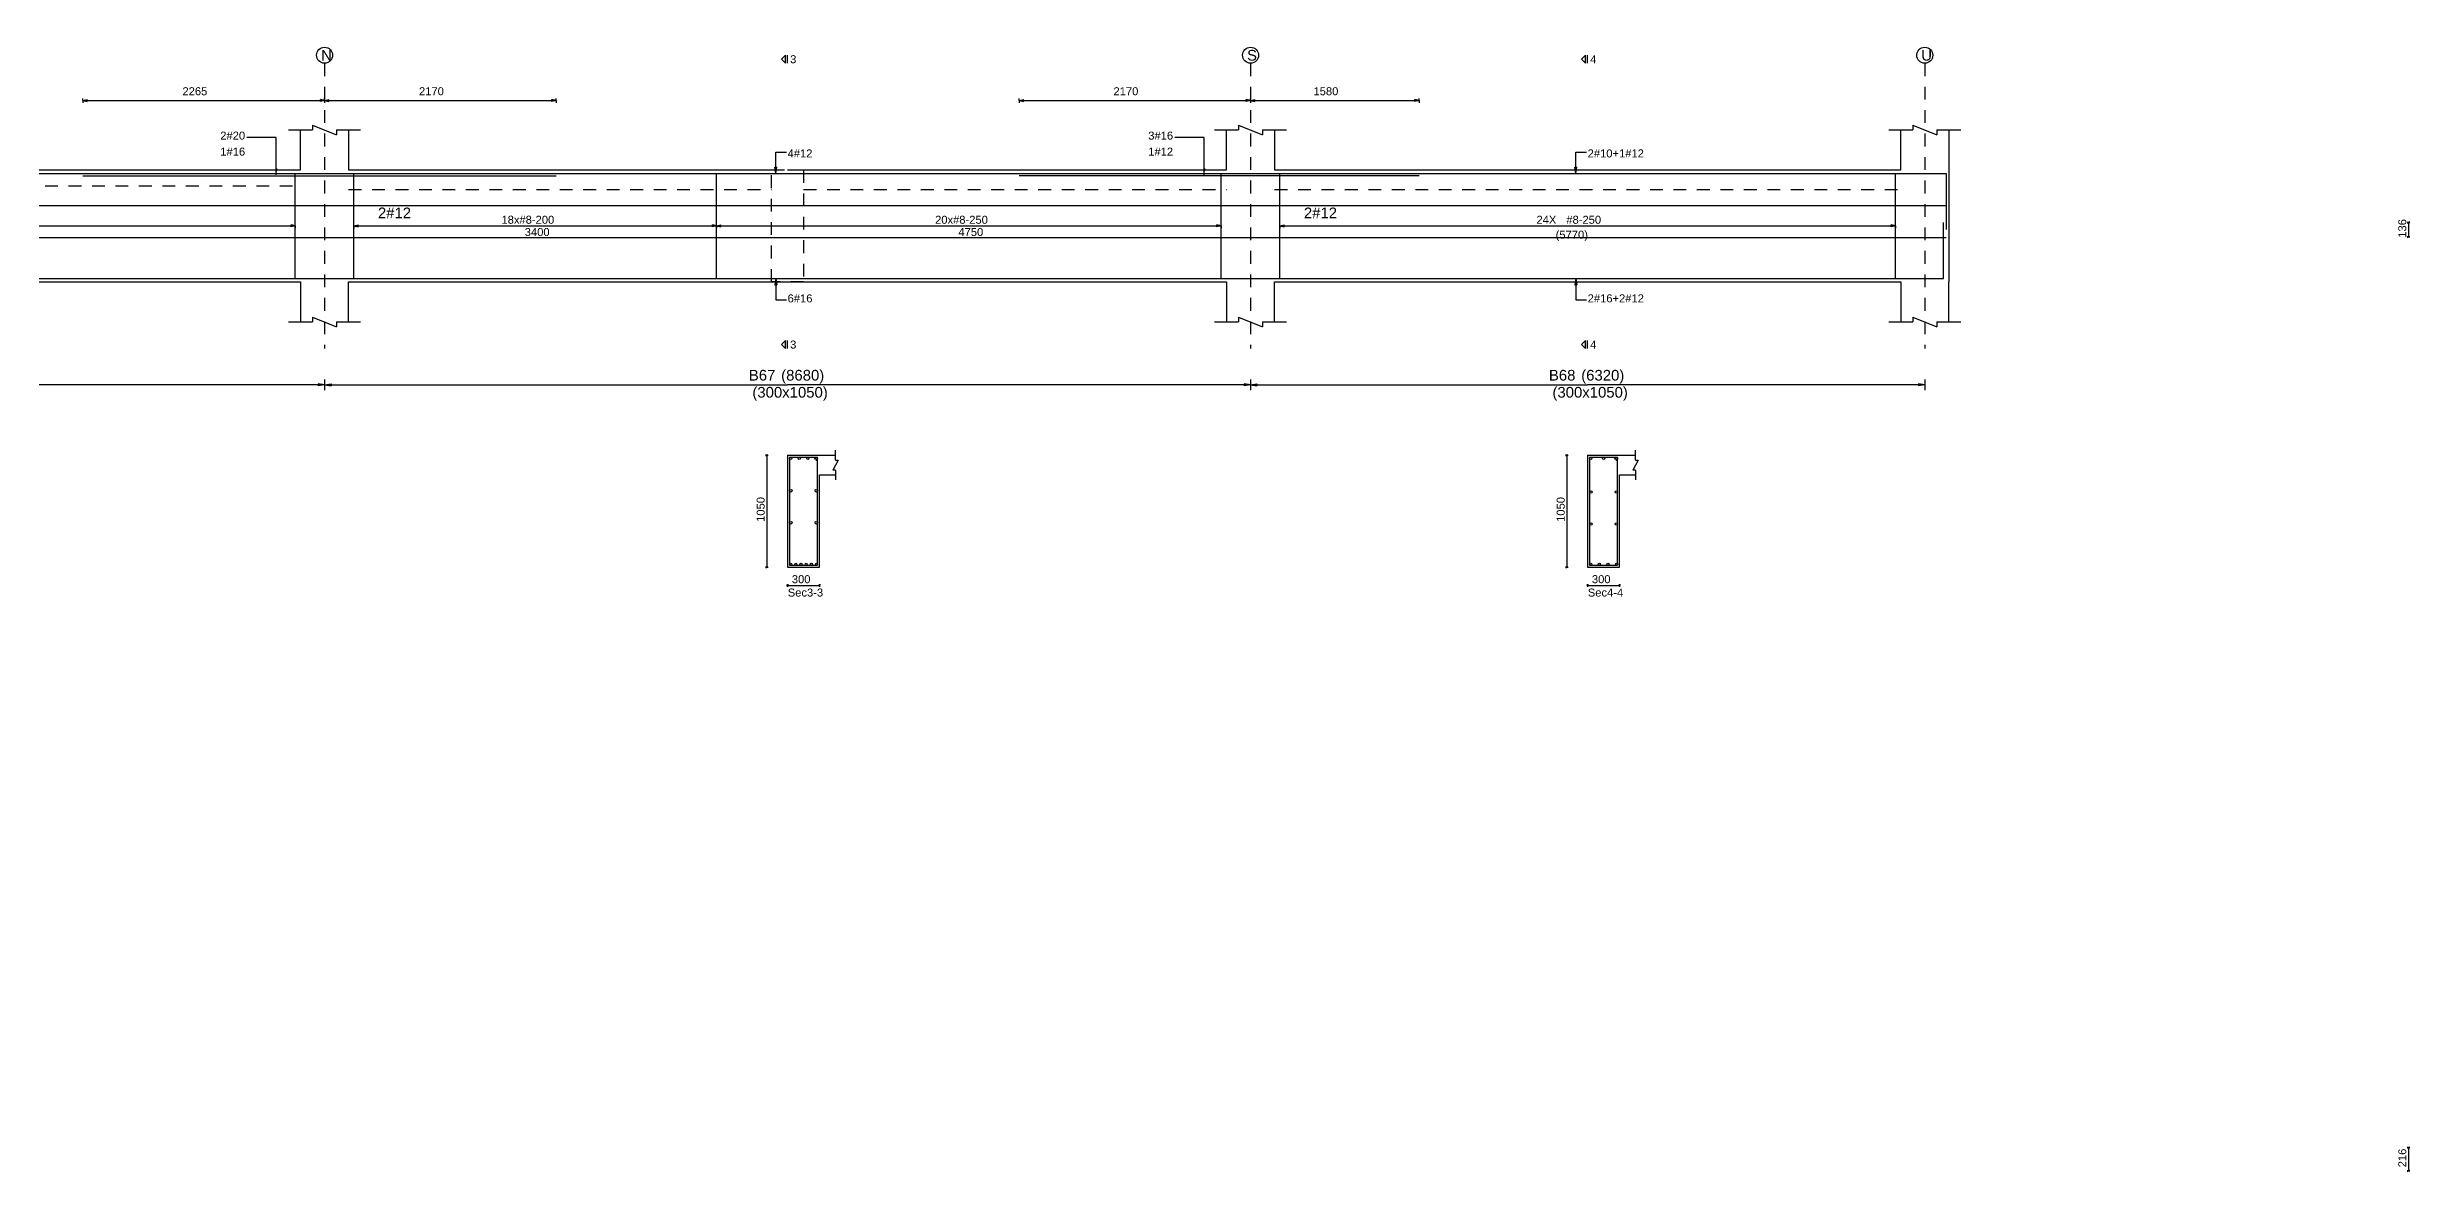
# Model space of a CAD drawing. Extents: x 0 to 98, y 3 to 248.
# Drawn here: x 17.58 to 39.73, y 202.9 to 213.44 of the extents above; entities that cross this region are included whole.
import ezdxf

# ---------------------------------------------------------------- set-up
doc = ezdxf.new("R2010")
doc.units = 0
doc.linetypes.add('ACAD_ISO02W100', pattern=[15, 12, -3])
for name, color, linetype in [('Axisline', 1, 'CONTINUOUS'), ('Axisline_Name', 2, 'CONTINUOUS'), ('Beam_bottombarlabeling', 2, 'CONTINUOUS'), ('Beam_Cross_Label', 4, 'CONTINUOUS'), ('Beam_CrossSection', 2, 'CONTINUOUS'), ('Beam_Dimensions_LS', 3, 'CONTINUOUS'), ('Beam_NameLS', 6, 'CONTINUOUS'), ('Beam_topbarsLabeling', 2, 'CONTINUOUS'), ('dim_all', 7, 'CONTINUOUS'), ('Extra_Topsteel_Labeling', 2, 'CONTINUOUS'), ('Extrabars', 7, 'CONTINUOUS'), ('Longsection', 2, 'CONTINUOUS'), ('main_botbars', 4, 'CONTINUOUS'), ('main_topbars', 4, 'CONTINUOUS'), ('SecondaryBeam', 2, 'CONTINUOUS'), ('SectionLine', 4, 'CONTINUOUS'), ('Sidefacebar', 140, 'CONTINUOUS'), ('Slabline', 253, 'CONTINUOUS'), ('span_dim', 7, 'CONTINUOUS'), ('spanline', 7, 'CONTINUOUS'), ('Stirrup_bar', 1, 'CONTINUOUS'), ('Stirrup_Dia_Spacing', 2, 'CONTINUOUS'), ('Stirrup_Length', 7, 'CONTINUOUS'), ('Stirrup_Numbers', 2, 'CONTINUOUS')]:
    doc.layers.add(name, color=color, linetype=linetype)
doc.styles.add('STRUDS_Arial', font='ARIAL.TTF', dxfattribs={"height": 0.04})

msp = doc.modelspace()

# ---------------------------------------------------------------- linework, layer by layer
at = {"layer": 'Axisline', "linetype": 'ACAD_ISO02W100', "ltscale": 0.01}
for p, q in [((20.18, 213.293), (20.18, 210.618)), ((28.86, 213.293), (28.86, 210.618)), ((35.18, 213.293), (35.18, 210.618))]:
    msp.add_line(p, q, dxfattribs=at)
at = {"layer": 'Axisline'}
for centre in [(20.18, 213.368), (28.86, 213.368), (35.18, 213.368)]:
    msp.add_circle(centre, 0.075, dxfattribs=at)
at = {"layer": 'Beam_bottombarlabeling'}
for p, q in [((24.41, 211.276), (24.4, 211.216)), ((24.4, 211.216), (24.42, 211.216)), ((24.41, 211.276), (24.41, 211.076)), ((24.41, 211.276), (24.42, 211.216)), ((24.41, 211.076), (24.51, 211.076)), ((31.91, 211.276), (31.9, 211.216)), ((31.9, 211.216), (31.92, 211.216)), ((31.91, 211.276), (31.91, 211.076)), ((31.91, 211.276), (31.92, 211.216)), ((31.91, 211.076), (32.01, 211.076))]:
    msp.add_line(p, q, dxfattribs=at)
for points in [[(24.41, 211.276), (24.4, 211.216), (24.41, 211.276), (24.42, 211.216)], [(31.91, 211.276), (31.9, 211.216), (31.91, 211.276), (31.92, 211.216)]]:
    msp.add_solid(points, dxfattribs=at)
at = {"layer": 'Beam_CrossSection'}
for p, q in [((24.52, 209.618), (24.82, 209.618)), ((24.52, 209.618), (24.52, 208.568)), ((24.52, 209.618), (24.52, 209.618)), ((24.82, 209.618), (24.82, 209.618)), ((24.82, 209.618), (24.97, 209.618)), ((24.995, 209.571), (24.945, 209.479)), ((24.97, 209.571), (24.97, 209.664)), ((24.97, 209.571), (24.995, 209.571)), ((32.02, 209.618), (32.32, 209.618)), ((32.02, 209.618), (32.02, 208.568)), ((32.02, 209.618), (32.02, 209.618)), ((32.32, 209.618), (32.32, 209.618)), ((32.32, 209.618), (32.47, 209.618)), ((32.495, 209.571), (32.445, 209.479)), ((32.47, 209.571), (32.47, 209.664)), ((32.47, 209.571), (32.495, 209.571)), ((24.82, 208.568), (24.82, 209.433)), ((24.82, 209.433), (24.97, 209.433)), ((24.97, 209.479), (24.945, 209.479)), ((24.97, 209.479), (24.97, 209.386)), ((32.32, 208.568), (32.32, 209.433)), ((32.32, 209.433), (32.47, 209.433)), ((32.47, 209.479), (32.445, 209.479)), ((32.47, 209.479), (32.47, 209.386)), ((24.52, 208.568), (24.82, 208.568)), ((32.02, 208.568), (32.32, 208.568))]:
    msp.add_line(p, q, dxfattribs=at)
at = {"layer": 'Beam_topbarsLabeling'}
for p, q in [((24.41, 212.26), (24.41, 212.46)), ((24.41, 212.46), (24.51, 212.46)), ((31.91, 212.26), (31.91, 212.46)), ((31.91, 212.46), (32.01, 212.46)), ((24.41, 212.26), (24.4, 212.32)), ((24.4, 212.32), (24.42, 212.32)), ((24.41, 212.26), (24.42, 212.32)), ((24.41, 212.32), (24.415, 212.32)), ((31.91, 212.26), (31.9, 212.32)), ((31.9, 212.32), (31.92, 212.32)), ((31.91, 212.26), (31.92, 212.32)), ((31.91, 212.32), (31.915, 212.32))]:
    msp.add_line(p, q, dxfattribs=at)
for points in [[(24.41, 212.26), (24.4, 212.32), (24.41, 212.26), (24.42, 212.32)], [(31.91, 212.26), (31.9, 212.32), (31.91, 212.26), (31.92, 212.32)]]:
    msp.add_solid(points, dxfattribs=at)
at = {"layer": 'dim_all'}
for p, q in [((17.915, 212.943), (17.915, 212.963)), ((17.915, 212.943), (17.915, 212.963)), ((17.915, 212.943), (17.915, 212.955)), ((17.915, 212.943), (17.915, 212.955)), ((17.915, 212.943), (17.915, 212.955)), ((17.915, 212.943), (17.915, 212.955)), ((17.915, 212.943), (17.955, 212.953)), ((17.915, 212.943), (17.955, 212.953)), ((17.915, 212.943), (17.915, 212.923)), ((17.915, 212.943), (17.955, 212.933)), ((17.915, 212.943), (17.915, 212.93)), ((17.915, 212.943), (17.915, 212.93)), ((17.915, 212.943), (22.35, 212.943)), ((17.915, 212.943), (17.915, 212.923)), ((17.915, 212.943), (17.955, 212.933)), ((17.915, 212.943), (17.915, 212.93)), ((17.915, 212.943), (17.915, 212.93)), ((17.915, 212.943), (22.35, 212.943)), ((17.955, 212.933), (17.955, 212.953)), ((17.955, 212.933), (17.955, 212.953)), ((20.18, 212.943), (20.14, 212.953)), ((20.14, 212.933), (20.14, 212.953)), ((20.18, 212.943), (20.14, 212.953)), ((20.14, 212.933), (20.14, 212.953)), ((20.18, 212.943), (20.14, 212.953)), ((20.14, 212.933), (20.14, 212.953)), ((20.18, 212.943), (20.14, 212.953)), ((20.14, 212.933), (20.14, 212.953)), ((20.18, 212.943), (20.14, 212.933)), ((20.18, 212.943), (20.14, 212.933)), ((20.18, 212.943), (20.14, 212.933)), ((20.18, 212.943), (20.14, 212.933)), ((20.18, 212.943), (20.18, 212.963)), ((20.18, 212.943), (20.18, 212.963)), ((20.18, 212.943), (20.18, 212.963)), ((20.18, 212.943), (20.18, 212.963)), ((20.18, 212.943), (20.18, 212.963)), ((20.18, 212.943), (20.18, 212.963)), ((20.18, 212.943), (20.18, 212.963)), ((20.18, 212.943), (20.18, 212.963)), ((20.18, 212.943), (20.18, 212.955)), ((20.18, 212.943), (20.18, 212.955)), ((20.18, 212.943), (20.18, 212.955)), ((20.18, 212.943), (20.18, 212.955)), ((20.18, 212.943), (20.18, 212.955)), ((20.18, 212.943), (20.18, 212.955)), ((20.18, 212.943), (20.18, 212.955)), ((20.18, 212.943), (20.18, 212.955)), ((20.18, 212.943), (20.22, 212.953)), ((20.18, 212.943), (20.22, 212.953)), ((20.18, 212.943), (20.22, 212.953)), ((20.18, 212.943), (20.22, 212.953)), ((20.18, 212.943), (20.18, 212.923)), ((20.18, 212.943), (20.22, 212.933)), ((20.18, 212.943), (20.18, 212.923)), ((20.18, 212.943), (20.18, 212.93)), ((20.18, 212.943), (20.18, 212.93)), ((20.18, 212.943), (20.18, 212.93)), ((20.18, 212.943), (20.18, 212.93)), ((20.18, 212.943), (20.18, 212.943)), ((20.18, 212.943), (20.18, 212.923)), ((20.18, 212.943), (20.22, 212.933)), ((20.18, 212.943), (20.18, 212.923)), ((20.18, 212.943), (20.18, 212.923)), ((20.18, 212.943), (20.22, 212.933)), ((20.18, 212.943), (20.18, 212.923)), ((20.18, 212.943), (20.18, 212.93)), ((20.18, 212.943), (20.18, 212.93)), ((20.18, 212.943), (20.18, 212.93)), ((20.18, 212.943), (20.18, 212.93)), ((20.18, 212.943), (20.18, 212.943)), ((20.18, 212.943), (20.18, 212.923)), ((20.18, 212.943), (20.22, 212.933)), ((20.18, 212.943), (20.18, 212.923)), ((20.22, 212.933), (20.22, 212.953)), ((20.22, 212.933), (20.22, 212.953)), ((20.22, 212.933), (20.22, 212.953)), ((20.22, 212.933), (20.22, 212.953)), ((22.35, 212.943), (22.31, 212.953)), ((22.31, 212.933), (22.31, 212.953)), ((22.35, 212.943), (22.31, 212.953)), ((22.31, 212.933), (22.31, 212.953)), ((22.35, 212.943), (22.31, 212.933)), ((22.35, 212.943), (22.31, 212.933)), ((22.35, 212.943), (22.35, 212.963)), ((22.35, 212.943), (22.35, 212.963)), ((22.35, 212.943), (22.35, 212.955)), ((22.35, 212.943), (22.35, 212.955)), ((22.35, 212.943), (22.35, 212.955)), ((22.35, 212.943), (22.35, 212.955)), ((22.35, 212.943), (22.35, 212.923)), ((22.35, 212.943), (22.35, 212.93)), ((22.35, 212.943), (22.35, 212.93)), ((22.35, 212.943), (22.35, 212.923)), ((22.35, 212.943), (22.35, 212.93)), ((22.35, 212.943), (22.35, 212.93)), ((26.69, 212.943), (26.69, 212.963)), ((26.69, 212.943), (26.69, 212.963)), ((26.69, 212.943), (26.69, 212.955)), ((26.69, 212.943), (26.69, 212.955)), ((26.69, 212.943), (26.69, 212.955)), ((26.69, 212.943), (26.69, 212.955)), ((26.69, 212.943), (26.73, 212.953)), ((26.69, 212.943), (26.73, 212.953)), ((26.69, 212.943), (26.69, 212.923)), ((26.69, 212.943), (26.73, 212.933)), ((26.69, 212.943), (26.69, 212.93)), ((26.69, 212.943), (26.69, 212.93)), ((26.69, 212.943), (30.44, 212.943)), ((26.69, 212.943), (26.69, 212.923)), ((26.69, 212.943), (26.73, 212.933)), ((26.69, 212.943), (26.69, 212.93)), ((26.69, 212.943), (26.69, 212.93)), ((26.69, 212.943), (30.44, 212.943)), ((26.73, 212.933), (26.73, 212.953)), ((26.73, 212.933), (26.73, 212.953)), ((28.86, 212.943), (28.82, 212.953)), ((28.82, 212.933), (28.82, 212.953)), ((28.86, 212.943), (28.82, 212.953)), ((28.82, 212.933), (28.82, 212.953)), ((28.86, 212.943), (28.82, 212.953)), ((28.82, 212.933), (28.82, 212.953)), ((28.86, 212.943), (28.82, 212.953)), ((28.82, 212.933), (28.82, 212.953)), ((28.86, 212.943), (28.82, 212.933)), ((28.86, 212.943), (28.82, 212.933)), ((28.86, 212.943), (28.82, 212.933)), ((28.86, 212.943), (28.82, 212.933)), ((28.86, 212.943), (28.86, 212.963)), ((28.86, 212.943), (28.86, 212.963)), ((28.86, 212.943), (28.86, 212.963)), ((28.86, 212.943), (28.86, 212.963)), ((28.86, 212.943), (28.86, 212.963)), ((28.86, 212.943), (28.86, 212.963)), ((28.86, 212.943), (28.86, 212.963)), ((28.86, 212.943), (28.86, 212.963)), ((28.86, 212.943), (28.86, 212.955)), ((28.86, 212.943), (28.86, 212.955)), ((28.86, 212.943), (28.86, 212.955)), ((28.86, 212.943), (28.86, 212.955)), ((28.86, 212.943), (28.86, 212.955)), ((28.86, 212.943), (28.86, 212.955)), ((28.86, 212.943), (28.86, 212.955)), ((28.86, 212.943), (28.86, 212.955)), ((28.86, 212.943), (28.9, 212.953)), ((28.86, 212.943), (28.9, 212.953)), ((28.86, 212.943), (28.9, 212.953)), ((28.86, 212.943), (28.9, 212.953)), ((28.86, 212.943), (28.86, 212.923)), ((28.86, 212.943), (28.9, 212.933)), ((28.86, 212.943), (28.86, 212.923)), ((28.86, 212.943), (28.86, 212.93)), ((28.86, 212.943), (28.86, 212.93)), ((28.86, 212.943), (28.86, 212.93)), ((28.86, 212.943), (28.86, 212.93)), ((28.86, 212.943), (28.86, 212.943)), ((28.86, 212.943), (28.86, 212.923)), ((28.86, 212.943), (28.9, 212.933)), ((28.86, 212.943), (28.86, 212.923)), ((28.86, 212.943), (28.86, 212.923)), ((28.86, 212.943), (28.9, 212.933)), ((28.86, 212.943), (28.86, 212.923)), ((28.86, 212.943), (28.86, 212.93)), ((28.86, 212.943), (28.86, 212.93)), ((28.86, 212.943), (28.86, 212.93)), ((28.86, 212.943), (28.86, 212.93)), ((28.86, 212.943), (28.86, 212.943)), ((28.86, 212.943), (28.86, 212.923)), ((28.86, 212.943), (28.9, 212.933)), ((28.86, 212.943), (28.86, 212.923)), ((28.9, 212.933), (28.9, 212.953)), ((28.9, 212.933), (28.9, 212.953)), ((28.9, 212.933), (28.9, 212.953)), ((28.9, 212.933), (28.9, 212.953)), ((30.44, 212.943), (30.4, 212.953)), ((30.4, 212.933), (30.4, 212.953)), ((30.44, 212.943), (30.4, 212.953)), ((30.4, 212.933), (30.4, 212.953)), ((30.44, 212.943), (30.4, 212.933)), ((30.44, 212.943), (30.4, 212.933)), ((30.44, 212.943), (30.44, 212.963)), ((30.44, 212.943), (30.44, 212.963)), ((30.44, 212.943), (30.44, 212.955)), ((30.44, 212.943), (30.44, 212.955)), ((30.44, 212.943), (30.44, 212.955)), ((30.44, 212.943), (30.44, 212.955)), ((30.44, 212.943), (30.44, 212.923)), ((30.44, 212.943), (30.44, 212.93)), ((30.44, 212.943), (30.44, 212.93)), ((30.44, 212.943), (30.44, 212.923)), ((30.44, 212.943), (30.44, 212.93)), ((30.44, 212.943), (30.44, 212.93)), ((39.714, 211.8), (39.7015, 211.8)), ((39.714, 211.8), (39.7015, 211.8)), ((39.714, 211.8), (39.7052, 211.791)), ((39.714, 211.8), (39.7052, 211.791)), ((39.714, 211.8), (39.7229, 211.808)), ((39.714, 211.8), (39.7229, 211.808)), ((39.714, 211.8), (39.7265, 211.8)), ((39.714, 211.8), (39.714, 211.664)), ((39.714, 211.8), (39.7265, 211.8)), ((39.714, 211.8), (39.714, 211.664)), ((39.714, 211.664), (39.7015, 211.664)), ((39.714, 211.664), (39.7015, 211.664)), ((39.714, 211.664), (39.7052, 211.655)), ((39.714, 211.664), (39.7052, 211.655)), ((39.714, 211.664), (39.7229, 211.673)), ((39.714, 211.664), (39.7229, 211.673)), ((39.714, 211.664), (39.7265, 211.664)), ((39.714, 211.664), (39.7265, 211.664)), ((24.325, 209.618), (24.3125, 209.618)), ((24.325, 209.618), (24.3162, 209.609)), ((24.325, 209.618), (24.3338, 209.626)), ((24.325, 209.618), (24.3375, 209.618)), ((24.325, 209.618), (24.325, 208.568)), ((31.825, 209.618), (31.8125, 209.618)), ((31.825, 209.618), (31.8162, 209.609)), ((31.825, 209.618), (31.8338, 209.626)), ((31.825, 209.618), (31.8375, 209.618)), ((31.825, 209.618), (31.825, 208.568)), ((24.325, 208.568), (24.3125, 208.568)), ((24.325, 208.568), (24.3162, 208.559)), ((24.325, 208.568), (24.3338, 208.576)), ((24.325, 208.568), (24.3375, 208.568)), ((24.52, 208.398), (24.52, 208.41)), ((24.52, 208.398), (24.5288, 208.406)), ((24.82, 208.398), (24.82, 208.41)), ((24.82, 208.398), (24.8288, 208.406)), ((31.825, 208.568), (31.8125, 208.568)), ((31.825, 208.568), (31.8162, 208.559)), ((31.825, 208.568), (31.8338, 208.576)), ((31.825, 208.568), (31.8375, 208.568)), ((32.02, 208.398), (32.02, 208.41)), ((32.02, 208.398), (32.0288, 208.406)), ((32.32, 208.398), (32.32, 208.41)), ((32.32, 208.398), (32.3288, 208.406)), ((24.52, 208.398), (24.5112, 208.389)), ((24.52, 208.398), (24.52, 208.385)), ((24.52, 208.398), (24.82, 208.398)), ((24.82, 208.398), (24.8112, 208.389)), ((24.82, 208.398), (24.82, 208.385)), ((32.02, 208.398), (32.0112, 208.389)), ((32.02, 208.398), (32.02, 208.385)), ((32.02, 208.398), (32.32, 208.398)), ((32.32, 208.398), (32.3112, 208.389)), ((32.32, 208.398), (32.32, 208.385)), ((39.714, 203.126), (39.7015, 203.126)), ((39.714, 203.126), (39.7015, 203.126)), ((39.714, 203.126), (39.7015, 203.126)), ((39.714, 203.126), (39.7015, 203.126)), ((39.714, 203.126), (39.7052, 203.117)), ((39.714, 203.126), (39.7052, 203.117)), ((39.714, 203.126), (39.7052, 203.117)), ((39.714, 203.126), (39.7052, 203.117)), ((39.714, 203.126), (39.7229, 203.134)), ((39.714, 203.126), (39.7229, 203.134)), ((39.714, 203.126), (39.7229, 203.134)), ((39.714, 203.126), (39.7229, 203.134)), ((39.714, 203.126), (39.7265, 203.126)), ((39.714, 203.126), (39.714, 202.909)), ((39.714, 203.126), (39.7265, 203.126)), ((39.714, 203.126), (39.714, 202.909)), ((39.714, 203.126), (39.7265, 203.126)), ((39.714, 203.126), (39.714, 202.909)), ((39.714, 203.126), (39.7265, 203.126)), ((39.714, 203.126), (39.714, 202.909)), ((39.714, 202.909), (39.7015, 202.909)), ((39.714, 202.909), (39.7015, 202.909)), ((39.714, 202.909), (39.7015, 202.909)), ((39.714, 202.909), (39.7015, 202.909)), ((39.714, 202.909), (39.7052, 202.9)), ((39.714, 202.909), (39.7052, 202.9)), ((39.714, 202.909), (39.7052, 202.9)), ((39.714, 202.909), (39.7052, 202.9)), ((39.714, 202.909), (39.7229, 202.918)), ((39.714, 202.909), (39.7229, 202.918)), ((39.714, 202.909), (39.7229, 202.918)), ((39.714, 202.909), (39.7229, 202.918)), ((39.714, 202.909), (39.7265, 202.909)), ((39.714, 202.909), (39.7265, 202.909)), ((39.714, 202.909), (39.7265, 202.909)), ((39.714, 202.909), (39.7265, 202.909))]:
    msp.add_line(p, q, dxfattribs=at)
for points in [[(17.915, 212.943), (17.955, 212.953), (17.915, 212.943), (17.955, 212.933)], [(17.915, 212.943), (17.955, 212.953), (17.915, 212.943), (17.955, 212.933)], [(20.18, 212.943), (20.14, 212.953), (20.18, 212.943), (20.14, 212.933)], [(20.18, 212.943), (20.14, 212.953), (20.18, 212.943), (20.14, 212.933)], [(20.18, 212.943), (20.14, 212.953), (20.18, 212.943), (20.14, 212.933)], [(20.18, 212.943), (20.14, 212.953), (20.18, 212.943), (20.14, 212.933)], [(20.18, 212.943), (20.22, 212.953), (20.18, 212.943), (20.22, 212.933)], [(20.18, 212.943), (20.22, 212.953), (20.18, 212.943), (20.22, 212.933)], [(20.18, 212.943), (20.22, 212.953), (20.18, 212.943), (20.22, 212.933)], [(20.18, 212.943), (20.22, 212.953), (20.18, 212.943), (20.22, 212.933)], [(22.35, 212.943), (22.31, 212.953), (22.35, 212.943), (22.31, 212.933)], [(22.35, 212.943), (22.31, 212.953), (22.35, 212.943), (22.31, 212.933)], [(26.69, 212.943), (26.73, 212.953), (26.69, 212.943), (26.73, 212.933)], [(26.69, 212.943), (26.73, 212.953), (26.69, 212.943), (26.73, 212.933)], [(28.86, 212.943), (28.82, 212.953), (28.86, 212.943), (28.82, 212.933)], [(28.86, 212.943), (28.82, 212.953), (28.86, 212.943), (28.82, 212.933)], [(28.86, 212.943), (28.82, 212.953), (28.86, 212.943), (28.82, 212.933)], [(28.86, 212.943), (28.82, 212.953), (28.86, 212.943), (28.82, 212.933)], [(28.86, 212.943), (28.9, 212.953), (28.86, 212.943), (28.9, 212.933)], [(28.86, 212.943), (28.9, 212.953), (28.86, 212.943), (28.9, 212.933)], [(28.86, 212.943), (28.9, 212.953), (28.86, 212.943), (28.9, 212.933)], [(28.86, 212.943), (28.9, 212.953), (28.86, 212.943), (28.9, 212.933)], [(30.44, 212.943), (30.4, 212.953), (30.44, 212.943), (30.4, 212.933)], [(30.44, 212.943), (30.4, 212.953), (30.44, 212.943), (30.4, 212.933)]]:
    msp.add_solid(points, dxfattribs=at)
at = {"layer": 'Extra_Topsteel_Labeling'}
for p, q in [((19.727, 212.597), (19.452, 212.597)), ((19.727, 212.247), (19.727, 212.597)), ((28.426, 212.597), (28.151, 212.597)), ((28.426, 212.247), (28.426, 212.597))]:
    msp.add_line(p, q, dxfattribs=at)
for points in [[(19.727, 212.247), (19.717, 212.307), (19.727, 212.247), (19.737, 212.307)], [(28.426, 212.247), (28.416, 212.307), (28.426, 212.247), (28.436, 212.307)]]:
    msp.add_solid(points, dxfattribs=at)
at = {"layer": 'Extrabars'}
for p, q in [((22.35, 212.235), (17.915, 212.235)), ((22.35, 212.235), (17.915, 212.235)), ((30.44, 212.237), (26.69, 212.237)), ((30.44, 212.237), (26.69, 212.237))]:
    msp.add_line(p, q, dxfattribs=at)
at = {"layer": 'Longsection'}
for p, q in [((19.8425, 212.668), (19.955, 212.668)), ((19.8425, 212.668), (20.0675, 212.668)), ((19.955, 212.293), (19.955, 212.668)), ((20.0675, 212.713), (20.0675, 212.668)), ((20.0675, 212.713), (20.2925, 212.623)), ((20.2925, 212.668), (20.2925, 212.623)), ((20.2925, 212.668), (20.5175, 212.668)), ((20.405, 212.668), (20.405, 212.293)), ((28.5225, 212.668), (28.635, 212.668)), ((28.5225, 212.668), (28.7475, 212.668)), ((28.635, 212.293), (28.635, 212.668)), ((28.7475, 212.713), (28.7475, 212.668)), ((28.7475, 212.713), (28.9725, 212.623)), ((28.9725, 212.668), (28.9725, 212.623)), ((28.9725, 212.668), (29.1975, 212.668)), ((29.085, 212.668), (29.085, 212.293)), ((34.8425, 212.668), (34.955, 212.668)), ((34.8425, 212.668), (35.0675, 212.668)), ((34.955, 212.293), (34.955, 212.668)), ((35.0675, 212.713), (35.0675, 212.668)), ((35.0675, 212.713), (35.2925, 212.623)), ((35.2925, 212.668), (35.2925, 212.623)), ((35.2925, 212.668), (35.5175, 212.668)), ((35.405, 212.668), (35.405, 212.293)), ((15.65, 212.293), (19.955, 212.293)), ((20.405, 212.293), (24.37, 212.293)), ((24.52, 212.293), (28.635, 212.293)), ((29.085, 212.293), (34.955, 212.293)), ((35.405, 212.293), (35.405, 211.243)), ((15.5, 211.243), (19.955, 211.243)), ((19.955, 211.243), (19.955, 210.868)), ((20.405, 210.868), (20.405, 211.243)), ((20.405, 211.243), (24.37, 211.243)), ((24.37, 211.243), (28.635, 211.243)), ((28.635, 211.243), (28.635, 210.868)), ((29.085, 210.868), (29.085, 211.243)), ((29.085, 211.243), (34.955, 211.243)), ((34.955, 211.243), (34.955, 210.868)), ((35.405, 210.868), (35.405, 211.243)), ((19.8425, 210.868), (19.955, 210.868)), ((19.8425, 210.868), (20.0675, 210.868)), ((20.0675, 210.913), (20.0675, 210.868)), ((20.0675, 210.913), (20.2925, 210.823)), ((20.2925, 210.868), (20.2925, 210.823)), ((20.2925, 210.868), (20.5175, 210.868)), ((28.5225, 210.868), (28.635, 210.868)), ((28.5225, 210.868), (28.7475, 210.868)), ((28.7475, 210.913), (28.7475, 210.868)), ((28.7475, 210.913), (28.9725, 210.823)), ((28.9725, 210.868), (28.9725, 210.823)), ((28.9725, 210.868), (29.1975, 210.868)), ((34.8425, 210.868), (34.955, 210.868)), ((34.8425, 210.868), (35.0675, 210.868)), ((35.0675, 210.913), (35.0675, 210.868)), ((35.0675, 210.913), (35.2925, 210.823)), ((35.2925, 210.868), (35.2925, 210.823)), ((35.2925, 210.868), (35.5175, 210.868))]:
    msp.add_line(p, q, dxfattribs=at)
at = {"layer": 'main_botbars'}
for p, q in [((10.845, 212.26), (20.38, 212.26)), ((19.98, 212.26), (29.06, 212.26)), ((28.66, 212.26), (35.38, 212.26)), ((35.38, 212.26), (35.38, 211.735)), ((35.355, 211.276), (35.355, 211.801)), ((10.87, 211.276), (20.355, 211.276)), ((20.005, 211.276), (20.005, 211.276)), ((20.005, 211.276), (29.035, 211.276)), ((28.685, 211.276), (35.355, 211.276))]:
    msp.add_line(p, q, dxfattribs=at)
for centre in [(24.5488, 208.596), (24.5973, 208.596), (24.6458, 208.596), (24.6943, 208.596), (24.7428, 208.596), (24.7913, 208.596), (32.0488, 208.596), (32.1296, 208.596), (32.2104, 208.596), (32.2912, 208.596)]:
    msp.add_circle(centre, 0.01, dxfattribs=at)
at = {"layer": 'main_topbars'}
for centre in [(24.5488, 209.589), (24.6296, 209.589), (24.7104, 209.589), (24.7913, 209.589), (32.0488, 209.589), (32.17, 209.589), (32.2912, 209.589)]:
    msp.add_circle(centre, 0.01, dxfattribs=at)
at = {"layer": 'SecondaryBeam', "linetype": 'ACAD_ISO02W100', "ltscale": 0.01}
for p, q in [((24.37, 212.293), (24.67, 212.293)), ((24.37, 211.243), (24.37, 212.293)), ((24.67, 212.293), (24.67, 211.243)), ((24.67, 211.243), (24.37, 211.243))]:
    msp.add_line(p, q, dxfattribs=at)
at = {"layer": 'SectionLine'}
for p, q in [((24.5, 213.368), (24.4625, 213.33)), ((24.5, 213.293), (24.4625, 213.33)), ((24.5, 213.293), (24.5, 213.368)), ((24.52, 213.293), (24.52, 213.368)), ((32, 213.368), (31.9625, 213.33)), ((32, 213.293), (31.9625, 213.33)), ((32, 213.293), (32, 213.368)), ((32.02, 213.293), (32.02, 213.368)), ((24.5, 210.693), (24.4625, 210.655)), ((24.5, 210.618), (24.4625, 210.655)), ((24.5, 210.618), (24.5, 210.693)), ((24.52, 210.618), (24.52, 210.693)), ((32, 210.693), (31.9625, 210.655)), ((32, 210.618), (31.9625, 210.655)), ((32, 210.618), (32, 210.693)), ((32.02, 210.618), (32.02, 210.693))]:
    msp.add_line(p, q, dxfattribs=at)
at = {"layer": 'Sidefacebar'}
for p, q in [((10.845, 211.96), (20.38, 211.96)), ((19.98, 211.96), (29.06, 211.96)), ((28.66, 211.96), (35.38, 211.96)), ((10.845, 211.66), (20.38, 211.66)), ((19.98, 211.66), (29.06, 211.66)), ((28.66, 211.66), (35.38, 211.66))]:
    msp.add_line(p, q, dxfattribs=at)
for centre in [(24.551, 209.285), (24.789, 209.285), (32.051, 209.273), (32.289, 209.273), (24.551, 208.985), (24.789, 208.985), (32.051, 208.973), (32.289, 208.973)]:
    msp.add_circle(centre, 0.012, dxfattribs=at)
at = {"layer": 'Slabline', "linetype": 'ACAD_ISO02W100', "ltscale": 0.01}
for p, q in [((15.8, 212.143), (19.955, 212.143)), ((20.405, 212.108), (24.37, 212.108)), ((24.67, 212.108), (28.635, 212.108)), ((29.085, 212.108), (34.955, 212.108))]:
    msp.add_line(p, q, dxfattribs=at)
at = {"layer": 'spanline'}
for p, q in [((20.18, 210.278), (15.65, 210.278)), ((20.18, 210.278), (20.12, 210.288)), ((20.12, 210.288), (20.12, 210.268)), ((20.18, 210.278), (20.12, 210.268)), ((20.18, 210.328), (20.18, 210.228)), ((20.18, 210.328), (20.18, 210.228)), ((20.18, 210.278), (20.24, 210.288)), ((20.18, 210.278), (24.52, 210.278)), ((20.18, 210.278), (20.24, 210.268)), ((20.24, 210.288), (20.24, 210.268)), ((28.86, 210.278), (24.52, 210.278)), ((28.86, 210.278), (28.8, 210.288)), ((28.8, 210.288), (28.8, 210.268)), ((28.86, 210.278), (28.8, 210.268)), ((28.86, 210.328), (28.86, 210.228)), ((28.86, 210.328), (28.86, 210.228)), ((28.86, 210.278), (28.92, 210.288)), ((28.86, 210.278), (32.02, 210.278)), ((28.86, 210.278), (28.92, 210.268)), ((28.92, 210.288), (28.92, 210.268)), ((35.18, 210.278), (32.02, 210.278)), ((35.18, 210.278), (35.12, 210.288)), ((35.12, 210.288), (35.12, 210.268)), ((35.18, 210.278), (35.12, 210.268)), ((35.18, 210.328), (35.18, 210.228))]:
    msp.add_line(p, q, dxfattribs=at)
for points in [[(20.18, 210.278), (20.12, 210.288), (20.18, 210.278), (20.12, 210.268)], [(20.18, 210.278), (20.24, 210.288), (20.18, 210.278), (20.24, 210.268)], [(28.86, 210.278), (28.8, 210.288), (28.86, 210.278), (28.8, 210.268)], [(28.86, 210.278), (28.92, 210.288), (28.86, 210.278), (28.92, 210.268)], [(35.18, 210.278), (35.12, 210.288), (35.18, 210.278), (35.12, 210.268)]]:
    msp.add_solid(points, dxfattribs=at)
at = {"layer": 'Stirrup_bar'}
for p, q in [((19.905, 211.276), (19.905, 212.26)), ((20.455, 211.276), (20.455, 212.26)), ((23.855, 211.276), (23.855, 212.26)), ((28.585, 211.276), (28.585, 212.26)), ((29.135, 211.276), (29.135, 212.26)), ((34.905, 211.276), (34.905, 212.26)), ((24.5388, 209.599), (24.5388, 208.586)), ((24.5388, 209.599), (24.8013, 209.599)), ((24.7842, 209.596), (24.77, 209.582)), ((24.7983, 209.582), (24.7842, 209.568)), ((24.8013, 208.586), (24.8013, 209.599)), ((32.0388, 209.599), (32.0388, 208.586)), ((32.0388, 209.599), (32.3013, 209.599)), ((32.2842, 209.596), (32.27, 209.582)), ((32.2983, 209.582), (32.2842, 209.568)), ((32.3013, 208.586), (32.3013, 209.599)), ((24.5388, 208.586), (24.8013, 208.586)), ((32.0388, 208.586), (32.3013, 208.586))]:
    msp.add_line(p, q, dxfattribs=at)
at = {"layer": 'Stirrup_Length'}
for p, q in [((11.395, 211.768), (19.905, 211.768)), ((19.905, 211.768), (19.865, 211.778)), ((19.865, 211.758), (19.865, 211.778)), ((19.905, 211.768), (19.865, 211.758)), ((19.905, 211.768), (19.905, 211.788)), ((19.905, 211.768), (19.905, 211.748)), ((20.455, 211.768), (20.455, 211.788)), ((20.455, 211.768), (20.495, 211.778)), ((20.455, 211.768), (28.585, 211.768)), ((20.455, 211.768), (20.455, 211.748)), ((20.455, 211.768), (20.495, 211.758)), ((20.495, 211.758), (20.495, 211.778)), ((23.855, 211.768), (23.815, 211.778)), ((23.815, 211.758), (23.815, 211.778)), ((23.855, 211.768), (23.815, 211.758)), ((23.855, 211.768), (23.855, 211.788)), ((23.855, 211.768), (23.855, 211.788)), ((23.855, 211.768), (23.895, 211.778)), ((23.855, 211.768), (23.855, 211.748)), ((23.855, 211.768), (23.895, 211.758)), ((23.855, 211.768), (23.855, 211.748)), ((23.895, 211.758), (23.895, 211.778)), ((28.585, 211.768), (28.545, 211.778)), ((28.545, 211.758), (28.545, 211.778)), ((28.585, 211.768), (28.545, 211.758)), ((28.585, 211.768), (28.585, 211.788)), ((28.585, 211.768), (28.585, 211.748)), ((29.135, 211.768), (29.135, 211.788)), ((29.135, 211.768), (29.175, 211.778)), ((29.135, 211.768), (34.905, 211.768)), ((29.135, 211.768), (29.135, 211.748)), ((29.135, 211.768), (29.175, 211.758)), ((29.175, 211.758), (29.175, 211.778)), ((34.905, 211.768), (34.865, 211.778)), ((34.865, 211.758), (34.865, 211.778)), ((34.905, 211.768), (34.865, 211.758)), ((34.905, 211.768), (34.905, 211.788)), ((34.905, 211.768), (34.905, 211.748))]:
    msp.add_line(p, q, dxfattribs=at)
for points in [[(19.905, 211.768), (19.865, 211.778), (19.905, 211.768), (19.865, 211.758)], [(20.455, 211.768), (20.495, 211.778), (20.455, 211.768), (20.495, 211.758)], [(23.855, 211.768), (23.815, 211.778), (23.855, 211.768), (23.815, 211.758)], [(23.855, 211.768), (23.895, 211.778), (23.855, 211.768), (23.895, 211.758)], [(28.585, 211.768), (28.545, 211.778), (28.585, 211.768), (28.545, 211.758)], [(29.135, 211.768), (29.175, 211.778), (29.135, 211.768), (29.175, 211.758)], [(34.905, 211.768), (34.865, 211.778), (34.905, 211.768), (34.865, 211.758)]]:
    msp.add_solid(points, dxfattribs=at)

# ---------------------------------------------------------------- texts
at = {"layer": 'Axisline_Name', "style": 'STRUDS_Arial'}
for s, p in [('N', (20.147, 213.318)), ('S', (28.827, 213.318)), ('U', (35.147, 213.318))]:
    msp.add_text(s, height=0.1, dxfattribs=at).set_placement(p)
at = {"layer": 'Beam_bottombarlabeling', "style": 'STRUDS_Arial'}
for s, p in [('6#16', (24.52, 211.051)), ('2#16+2#12', (32.02, 211.051))]:
    msp.add_text(s, height=0.075, dxfattribs=at).set_placement(p)
at = {"layer": 'Beam_Cross_Label', "style": 'STRUDS_Arial'}
for s, p in [('Sec3-3', (24.5215, 208.293)), ('Sec4-4', (32.0215, 208.293))]:
    msp.add_text(s, height=0.075, dxfattribs=at).set_placement(p)
at = {"layer": 'Beam_Dimensions_LS', "style": 'STRUDS_Arial'}
for p in [(24.19, 210.158), (31.69, 210.158)]:
    msp.add_text('(300x1050)', height=0.1, dxfattribs=at).set_placement(p)
at = {"layer": 'Beam_NameLS', "style": 'STRUDS_Arial'}
for s, p in [('B67', (24.157, 210.318)), ('B68', (31.657, 210.318))]:
    msp.add_text(s, height=0.1, dxfattribs=at).set_placement(p)
at = {"layer": 'Beam_topbarsLabeling', "style": 'STRUDS_Arial'}
for s, p in [('4#12', (24.52, 212.41)), ('2#10+1#12', (32.02, 212.41))]:
    msp.add_text(s, height=0.075, dxfattribs=at).set_placement(p)
at = {"layer": 'dim_all', "style": 'STRUDS_Arial'}
for s, p in [('2265', (18.8475, 212.993)), ('2265', (18.8475, 212.993)), ('2170', (21.065, 212.993)), ('2170', (21.065, 212.993)), ('2170', (27.575, 212.993)), ('2170', (27.575, 212.993)), ('1580', (29.45, 212.993)), ('1580', (29.45, 212.993)), ('300', (24.56, 208.418)), ('300', (32.06, 208.418))]:
    msp.add_text(s, height=0.075, dxfattribs=at).set_placement(p)
for s, p in [('136', (39.694, 211.657)), ('136', (39.694, 211.657)), ('1050', (24.305, 208.993)), ('1050', (31.805, 208.993)), ('216', (39.694, 202.942)), ('216', (39.694, 202.942)), ('216', (39.694, 202.942)), ('216', (39.694, 202.942))]:
    msp.add_text(s, height=0.075, rotation=90, dxfattribs=at).set_placement(p)
at = {"layer": 'Extra_Topsteel_Labeling', "style": 'STRUDS_Arial'}
for s, p in [('2#20', (19.202, 212.577)), ('3#16', (27.901, 212.577)), ('1#16', (19.202, 212.427)), ('1#12', (27.901, 212.427))]:
    msp.add_text(s, height=0.075, dxfattribs=at).set_placement(p)
at = {"layer": 'SectionLine', "style": 'STRUDS_Arial'}
for s, p in [('3', (24.544, 213.293)), ('4', (32.044, 213.293)), ('3', (24.544, 210.618)), ('4', (32.044, 210.618))]:
    msp.add_text(s, height=0.075, dxfattribs=at).set_placement(p)
at = {"layer": 'Sidefacebar', "style": 'STRUDS_Arial'}
for p in [(20.68, 211.84), (29.36, 211.84)]:
    msp.add_text('2#12', height=0.1, dxfattribs=at).set_placement(p)
at = {"layer": 'span_dim', "style": 'STRUDS_Arial'}
for s, p in [(' (8680) ', (24.421, 210.318)), (' (6320) ', (31.921, 210.318))]:
    msp.add_text(s, height=0.1, dxfattribs=at).set_placement(p)
at = {"layer": 'Stirrup_Dia_Spacing', "style": 'STRUDS_Arial'}
for s, p in [('#8-200', (22.0065, 211.788)), ('3400', (22.056, 211.673)), ('#8-250', (26.0715, 211.788)), ('4750', (26.121, 211.673)), ('#8-250', (31.82, 211.788))]:
    msp.add_text(s, height=0.075, dxfattribs=at).set_placement(p)
at = {"layer": 'Stirrup_Length', "style": 'STRUDS_Arial'}
msp.add_text('(5770)', height=0.075, dxfattribs=at).set_placement((31.72, 211.648))
at = {"layer": 'Stirrup_Numbers', "style": 'STRUDS_Arial'}
for s, p in [('18x', (21.838, 211.788)), ('20x', (25.903, 211.788)), ('24X', (31.54, 211.788))]:
    msp.add_text(s, height=0.075, dxfattribs=at).set_placement(p)

doc.saveas('drawing.dxf')
